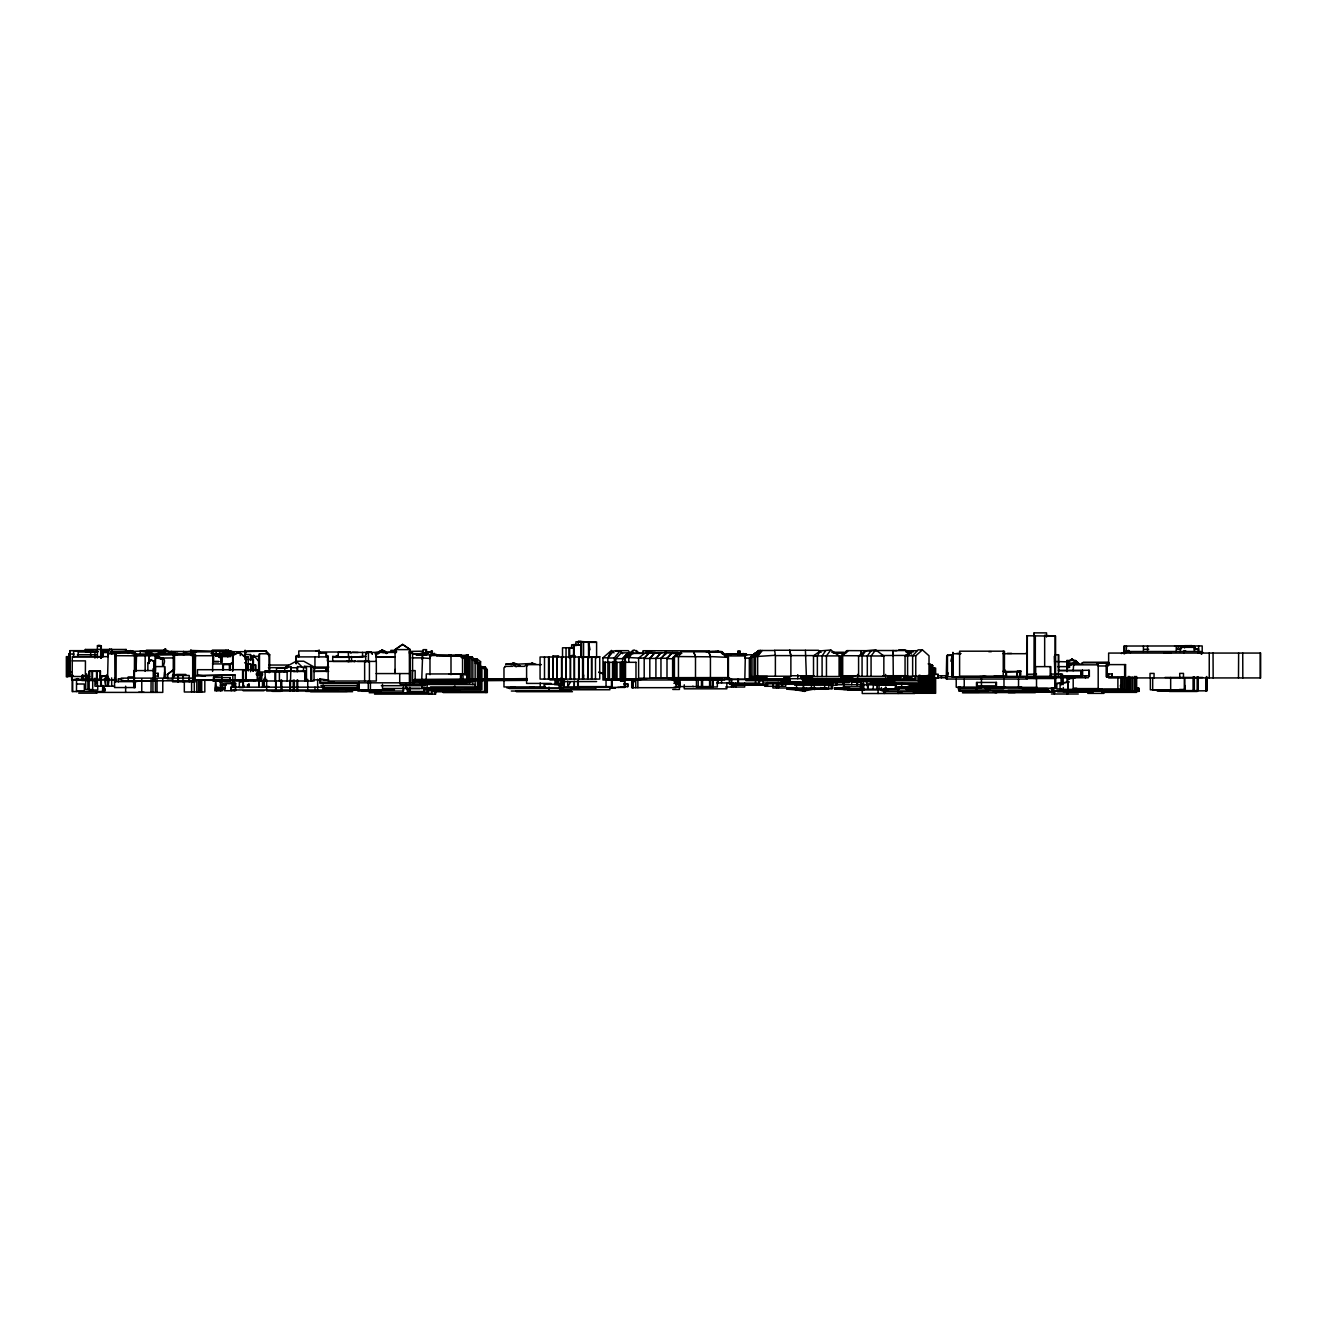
<?xml version="1.0" encoding="UTF-8"?>
<svg xmlns="http://www.w3.org/2000/svg" width="1327" height="1327" viewBox="0 0 1327 1327"><rect width="100%" height="100%" fill="white"/><g stroke="black" fill="none" stroke-linecap="round" stroke-linejoin="round"><path stroke-width="1.5" d="M105.646 677.218L106.956 680.005L106.956 675.526L101.167 676.355L101.316 686.175L101.3 678.114M101.316 657.96L100.802 645.685L101.151 656.799L101.151 645.785L97.418 645.785L97.418 657.91M108.001 652.867L109.461 649.334L111.684 649.351L111.717 654.145M573.579 656.036L573.579 644.574L578.423 644.64M571.672 647.792L571.672 644.789L581.01 644.789L581.01 657.031L581.01 641.837L578.323 641.389L578.323 644.789M976.539 691.135L976.539 687.187M248.298 670.317L248.265 664.727M89.39 680.005L89.49 671.031L100.454 671.014L100.371 680.005L96.738 678.777M574.309 683.04L574.292 686.888L574.292 681.099M395.098 669.455L395.064 673.569L395.064 649.616L402.612 644.424L410.126 649.517L409.993 653.448M347.11 661.36L355.254 661.36M155.359 673.983L155.441 666.585L164.648 666.585L164.73 678.064L164.648 666.585M665.524 654.51L665.573 650.661L665.524 654.427M259.014 686.159L259.097 679.308L259.014 687.22M728.141 658.739L727.876 677.583L727.876 657.147L721.39 652.154L708.933 652.154L710.426 656.583L710.426 677.666M953.101 677.118L952.769 652.519L952.753 653.73L960.715 653.73M1054.716 654.725L1058.531 654.725L1058.432 675.277M111.65 650.993L111.684 649.351M243.223 680.867L243.14 687.22M85.193 651.524L85.359 649.467L126.131 649.467C124.688 654.062 129.382 649.417 123.743 652.154M234.481 653.465L228.028 653.282L228.078 650.893L234.033 651.872L234.481 654.393M136.88 681.63L115.2 681.63L115.267 653.183L115.482 681.63M194.09 681.796L194.19 654.277L194.323 691.997M195.052 675.874L195.351 654.244L137.145 655.007M101.3 650.893L105.696 650.097L107.271 651.988L108.416 650.578M233.486 655.156L222.107 655.19L222.073 656.6L230.815 656.6M639.266 653.448L634.372 650.014L632.896 650.479L632.913 653.813M643.18 654.393L643.296 650.728L709.116 650.844M133.446 681.73L134.342 687.552L134.508 653.183L134.807 654.493M395.446 652.303L395.512 650.363L390.851 650.363L390.785 652.303M157.797 655.173L157.88 653.149L177.619 653.149M66.864 660.481L66.864 676.438L82.821 676.538L82.523 680.005L82.092 675.476L87.847 676.372L87.914 689.526M423.363 649.649L423.147 654.145L423.363 649.649L426.465 649.649L426.033 654.095L426.465 649.649M106.956 675.659L100.371 676.239L100.205 680.005L100.188 671.329M234.033 651.872L190.856 650.446M244.948 655.787L245.329 654.543L250.421 654.543L251.267 656.284L258.599 656.301L259.495 653.747L267.39 653.78L269.066 655.687L269.066 672.689M1066.726 670.517L1066.958 661.825L1054.567 661.51M212.303 651.822L212.386 650.114L228.36 650.114L228.161 651.822L228.078 650.893M110.904 651.889L146.385 651.026L146.252 652.154L140.28 651.209L140.28 655.074M135.172 654.543L135.487 653.116L135.57 670.517M156.387 657.943L156.586 654.576L175.894 654.576M165.527 651.607L165.493 648.737L162.475 651.607L146.302 651.59L146.385 650.18L165.676 650.18L165.527 651.607L165.61 649.915L165.676 651.043M158.112 673.32L157.946 676.057L155.077 676.057L155.209 673.32L158.112 673.32L158.311 676.554M212.602 671.396L212.867 651.806L190.789 651.889L190.856 649.915L190.906 651.043M192.73 655.72L192.996 651.806M327.338 660.962L327.636 656.898L296.17 656.898M580.712 648.87L581.01 644.789M1066.792 663.251L1066.991 660.498L1075.517 660.514L1078.552 663.251L1066.792 663.251L1067.024 671.711M409.446 651.408C408.816 654.808 423.545 655.09 423.363 651.175L409.33 651.424M265.417 677.351L265.135 680.933L265.135 670.881L275.668 671.595M327.736 661.692L328.034 657.794L326.16 656.583L326.525 653.166L318.895 653.166M216.185 651.922L216.185 655.671M248.448 685.395L248.547 684.102L248.448 687.22M583.714 675.078L583.382 679.092L583.382 656.998M240.253 655.571L240.253 651.657L244.948 651.657L245.097 650.18L245.213 652.27M432.353 653.581L432.436 652.668M158.278 654.609L157.797 654.941C159.854 651.059 172.477 648.787 160.185 653.713L165.493 648.737M228.028 653.282L228.344 650.18L228.46 652.221M744.829 679.308L745.376 653.946L742.954 653.498M107.421 678.18L108.001 686.175L108.996 678.462M193.377 681.796L193.56 654.924L193.692 681.796M953.051 654.758L947.378 655.422L952.189 655.389L952.189 676.77M421.721 658.972L422.716 654.675L432.652 655.007M564.622 681.083L563.826 686.888L563.61 681.083M173.97 656.301L174.152 654.924L174.301 656.533M1128.63 651.292L1128.016 650.744M155.043 681.05L155.425 654.626L155.425 655.687L136.067 655.92L136.283 654.626M90.817 651.574L96.921 650.993M232.474 683.372L232.64 682.277L235.642 683.372L235.642 690.72L224.346 690.72L225.756 683.604L232.64 683.604L233.817 687.386M873 689.045L873.78 683.206M212.818 662.588L212.602 663.915L232.457 663.948L232.706 662.671M318.895 656.898L319.11 649.965L319.309 653.166M948.241 672.889L947.378 676.77L1022.719 676.77M950.878 661.244L952.189 655.422L951.99 676.77M245.329 654.543L246.341 651.043L266.246 651.043L269.68 654.675L269.68 672.49M421.721 680.303L422.683 653.713L412.913 653.713M430.943 654.675L429.981 658.457L421.87 657.877M953.201 652.519L953.284 677.118M85.426 650.661L69.867 650.661L69.651 675.642L70.746 671.711M69.75 675.642L70.845 671.91M1181.03 649.036L1182.457 645.934L1180.333 647.891L1180.333 651.806M231.246 687.983L232.64 683.604M219.652 651.905L219.652 655.737M1081.887 662.87L1108.576 662.671M164.581 672.159L163.984 677.881M156.719 654.344L156.37 658.076L156.37 654.642L155.757 655.77L155.591 654.593L148.79 655.638L148.79 663.467M473.623 659.071L477.123 659.071L480.556 661.642L479.611 664.031L479.611 687.834M1073.195 670.782L1073.709 663.583L1074.24 664.91M290.364 691.035L290.829 666.685L284.791 667.663L284.791 671.595M297.049 671.595L297.547 666.585L306.471 667.829L306.471 680.983M434.526 653.299L433.829 654.51M213.382 661.576L218.789 661.576L213.382 661.576L213.879 653.348M72.62 656.732L103.025 656.732L103.025 652.171L108.184 652.171L107.537 680.005M379.29 652.154L379.671 651.258L383.055 652.602L396.74 651.806M215.87 654.974L233.486 655.372M286.184 667.448L286.964 665.772M1096.931 664.363L1097.462 663.251L1109.123 663.251M1181.528 647.327L1182.009 645.851L1180.333 647.891M453.17 689.459L454.896 685.926M674.415 677.666L674.415 656.533L710.426 656.815L708.767 651.839L681.365 651.739L678.445 657.247L678.445 677.666M102.494 676.057L100.371 680.005L100.205 676.223L104.982 675.825M145.157 655.903L145.157 671.379M128.039 653.431L130.527 650.595L133.015 653.232M570.527 681.929L567.707 686.888L567.707 681.099M607.816 662.007L607.816 657.81L611.498 650.412L602.956 657.81L602.956 680.021L724.89 679.938M652.519 653.431L651.806 652.287L645.785 652.453L649.334 652.436L644.192 658.059L644.192 678.263M800.894 676.588L839.095 676.488L839.095 655.903L830.768 649.998L820.285 650.91L817.366 655.903L817.366 676.488M505.786 666.353L503.978 667.813L503.978 686.938L545.463 686.872M1096.931 664.462L1097.446 663.583L1098.192 664.844L1098.192 689.144M269.066 655.687L269.68 654.675M102.826 685.429L102.826 691.549L72.156 691.549L72.288 656.633L107.935 656.633L108.184 652.171M109.461 649.334L108.748 650.578M367.446 651.706L366.02 653.979L367.446 651.706L370.78 651.756L372.273 653.979L370.78 651.756M253.225 656.284C256.774 651.275 245.611 666.204 254.519 656.301M1183.137 645.934L1184.447 647.327L1184.762 645.668L1191.961 645.668L1191.961 647.327L1192.907 645.917L1191.696 647.327L1180.831 647.344M825.56 650.91L822.093 655.903L822.093 676.488M216.649 654.775L215.87 655.87L216.649 654.775L226.635 654.725M622.628 662.704L622.628 658.64L627.455 653.431L643.562 653.299L632.199 653.299L628.782 658.126L628.782 662.339M865.751 650.794L858.586 655.969L858.586 676.339L883.848 676.339L883.848 655.969L875.72 649.882L865.751 650.794L862.069 655.969L862.069 676.339M107.271 651.988L108.001 650.993M830.768 649.998L826.456 655.903L826.456 676.488M871.126 650.761L867.311 655.969L867.311 676.339M514.196 664.479L512.803 666.32L504.841 666.386M774.736 650.495L762.096 650.495L757.651 656.417L757.651 676.223M875.72 649.882L871.076 655.969L871.076 676.339M632.249 687.685L632.249 683.156L635.036 679.54L633.228 680.253L637.424 679.474L631.718 679.905L631.718 687.685L675.99 687.685L675.99 680.253L668.36 678.827M632.946 687.685L632.946 683.156L635.749 679.524L635.749 687.685M246.208 651.623L266.246 651.043M614.318 661.924L614.318 657.96L620.041 650.91L622.579 653.713M1016.747 671.877L1020.745 671.097L1016.747 671.877L1016.747 676.388M655.903 678.197L655.903 658.54L660.464 653.1L661.808 653.033L655.787 653.033L654.427 653.1L649.815 658.574L649.815 678.263L721.009 678.147M928.966 689.426L929.033 655.787L922.398 649.898L918.151 649.832L912.644 655.787L912.644 676.173M877.164 650.711L847.008 650.628L841.169 656.002L841.102 677.052M916.924 650.694L911.981 650.777L907.602 655.787L907.602 676.173M327.553 669.09L328.034 656.135L326.525 656.185M649.815 658.441L655.223 652.436L649.666 652.436L644.192 658.507L667 658.225L672.374 652.486L667 658.706L672.623 658.706L678.014 652.453L666.569 652.486L660.962 658.491L660.962 678.064M655.903 658.54L661.244 652.602M660.962 658.54L666.336 652.602M128.105 653.232L130.527 650.595M755.461 676.223L755.461 656.633L761.234 650.429L758.729 650.429C747.648 660.481 756.241 657.064 760.67 650.429L755.013 656.633L775.383 655.289L775.383 676.223M416.197 655.107L426.647 654.891M615.778 658.69L621.268 652.867L628.086 652.867L622.628 658.64L615.778 658.69L615.778 679.225M154.214 678.147L154.214 661.261L150.664 659.934L147.861 662.903L147.861 670.517M148.309 662.903L151.129 659.934M622.628 658.706L624.934 658.557L630.872 653.398M1121.332 653.581L1125.213 651.507L1201.084 651.474L1201.283 653.879L1202.577 652.138L1199.525 653.199M752.973 676.637L752.973 656.318L758.646 650.628L751.165 656.318L751.165 676.637L767.371 676.687M128.138 653.431L130.776 651.209L133.148 653.796L133.148 651.358L127.027 650.976M845.299 653.315L847.787 650.86M225.972 650.446L223.019 653.348L220.448 653.581L228.161 652.851L225.972 650.446L222.72 653.829M355.254 661.095L354.226 661.692M378.095 653.896L382.358 649.799L386.406 653.614M751.082 657.28L755.859 652.668L749.34 658.424L749.34 678.047L761.748 678.047M715.535 651.408L706.362 652.104M751.381 656.898L755.843 652.668M751.895 656.898L756.373 652.668M840.555 656.948L847.289 650.943L840.555 656.948L840.555 677.052L852.996 677.052M376.619 656.782L395.181 657.13L376.254 657.13L376.254 652.42L376.503 655.372M755.461 656.699L762.096 650.495M841.169 656.002L847.008 650.628M673.303 657.213L679.291 652.884L673.303 657.213L673.303 677.666L728.423 677.583L728.423 657.379L721.39 652.154M377.449 653.713L382.358 649.799M847.737 651.01L841.102 656.898L841.567 676.106M905.064 676.173L905.064 655.787L915.763 655.787L922.398 649.898M1020.098 676.388L1020.098 671.495L1005.766 672.109L1005.766 676.372M1005.766 672.109L1006.48 671.495L1006.48 676.372M1125.346 652.635L1129.012 650.761M1125.91 652.602L1128.647 650.33M304.762 671.611L305.459 671.047L305.459 680.834M516.087 664.197L532.575 663.467L527.897 664.562M294.295 671.031L293.599 671.611L305.459 671.047M167.285 678.246L167.285 674.448L172.775 670.334M167.285 674.448L171.515 671.346M1069.429 661.161L1072.083 659.071L1076.695 662.223L1074.571 662.239L1067.024 667.348L1075.965 662.239L1078.868 664.363M674.481 678.296L638.619 678.263L638.619 658.059L645.834 652.353M159.107 657.064L161.347 658.275L158.046 658.192L161.347 659.021L156.155 654.775L161.297 659.254M232.64 682.277L231.23 683.372L235.642 683.372M629.711 652.95L632.896 650.479M754.516 654.194L750.535 657.28L751.53 657.28M222.389 654.841L225.059 654.626M165.477 651.474L167.036 650.462M813.517 676.488L813.517 655.903L820.285 650.91M409.562 682.858L409.562 649.616L395.064 649.616L402.612 644.424L410.126 649.517M905.064 655.787L911.981 650.777M681.365 651.739L675.211 656.517M1068.699 661.178L1072.083 659.071M1184.447 645.884L1191.961 645.668M232.855 662.223L229.405 664.396L229.405 670.085M335.101 656.782L337.257 655.455L338.236 656.782L335.101 657.296L351.539 657.296L332.712 656.467L332.712 660.531M98.43 645.221L97.468 645.785L100.67 645.785L100.67 657.91M116.162 653.116L115.847 681.63M375.027 653.846L379.671 651.258M286.267 666.635L296.22 661.211L303.717 661.211L314.001 666.934L314.084 680.983L253.905 680.983M740.151 655.057L745.774 653.929L742.539 654.991M673.585 653.149L681.497 653.149M853.775 681.381L857.408 679.872M232.656 654.924L239.474 652.42L246.258 658.159L239.374 652.42L232.656 654.924L232.656 671.362M571.672 647.277L569.631 648.007L572.219 648.007M742.257 655.04L745.26 653.995L745.724 655.455M195.417 681.796L172.61 681.829L172.61 675.476L175.794 674.63M165.493 651.076L159.854 652.751M213.879 680.104L213.879 676.173L215.588 675.659M257.239 674.099L261.767 675.758L261.767 680.104L195.185 680.104L195.185 675.675L235.095 675.012L235.095 680.104M195.185 675.675L235.095 675.012M429.981 674.697L429.981 655.604L461.249 654.891L464.732 658.225L462.559 658.374L458.694 654.891L461.249 654.891M131.688 653.597L135.172 652.668L135.172 670.019M443.152 692.561L487.308 692.561L487.308 669.671L485.947 670.035L483.808 667.166M432.353 651.209L425.005 652.867L432.353 651.209L432.353 655.239M72.288 679.988L77.911 678.561M569.98 656.052C581.408 657.18 570.378 653.481 569.98 656.998M362.553 652.37L362.553 657.197L348.404 657.197L365.688 656.434L348.404 657.197L348.404 652.37M531.712 663.666L532.475 663.052M223.251 685.313L225.723 684.749M185 652.021L183.607 652.337L191.337 651.209M857.706 689.144L863.363 687.9M1069.711 667.332L1066.775 668.062M243.969 681.381L239.324 682.36L239.324 687.602L243.372 687.602M552.712 656.998L553.392 655.92M991.617 677.118L995.582 676.306M299.305 655.356C292.023 657.578 300.748 653.249 298.774 656.898L298.774 650.96L318.895 650.96M429.981 655.604L433.166 655.04M416.661 655.024L421.372 654.145L416.628 654.858M635.036 680.253L645.486 678.827M801.458 689.095L804.875 690.836L813.766 689.177L813.766 688.066M316.075 650.943L317.999 650.645M468.597 657.446L472.064 656.799L475.132 660.315L475.132 686.938M94.947 658.076L94.947 652.055L97.468 651.59M103.406 650.761L106.989 650.097L105.696 650.097M461.365 656.284L465.727 655.638M1060.057 683.372L1069.214 681.929L1067.986 681.945L1067.986 689.36M1067.024 682.327L1056.839 683.488L1056.839 688.895L1061.235 688.895M151.643 652.934L151.676 654.029L146.252 654.393L146.302 652.934L151.643 652.934L152.887 654.327M478.45 664.23L479.611 664.031L475.647 659.187L477.123 659.071M135.172 652.668L134.807 671.694M148.79 655.638L150.017 655.737M624.519 680.585L624.685 687.403L595.591 687.403M645.453 653.216L660.464 653.1M1067.804 689.36L1067.804 679.059L1075.086 677.881M727.063 653.813L739.819 653.813M1197.933 648.92L1194.482 649.45L1198.613 648.92L1197.933 652.967M632.199 653.299L624.934 657.346L624.934 662.588M456.77 656.218L468.282 654.875L468.282 682.343M599.721 656.699L583.382 657.263L599.721 656.699L599.721 679.092L540.072 679.092L540.072 656.998L587.081 656.998M620.82 681.116L624.752 680.635L624.752 687.403L620.82 686.739M178.034 654.178L176.64 654.344L178.564 654.178M235.012 654.543L225.972 653.05L228.028 652.834L226.154 651.822M246.175 656.931L248.298 656.716L246.175 656.931L246.092 680.121M477.421 663.566L478.798 663.434L478.798 687.834M106.127 675.758L107.354 675.659L106.326 675.543M1061.235 683.239L1056.839 683.488M273.047 671.163L287.13 671.18L287.13 680.933M283.646 671.644L290.364 671.18M465.86 659.735L466.971 659.701L463.322 655.638L454.779 656.119L455.924 656.119M834.633 689.161L856.844 689.725L834.633 689.161L834.633 688.049L842.794 688.149L842.794 689.26M480.573 667.249L483.857 667.033L485.947 669.753L485.947 692.561M481.303 667.431L485.433 667.166L487.308 669.671M453.884 656.235L462.111 655.737L465.346 656.749M455.045 656.235L463.272 655.737L465.86 656.732L465.86 675.012M906.175 651.806L910.538 651.607L909.675 651.607M90.8 651.59L78.177 651.607L97.982 651.706M157.847 658.092L173.887 657.927M190.657 651.557L168.197 651.375L170.519 653.514M119.579 653.199L117.24 651.889L115.134 653.879L117.24 651.889L119.629 653.199L120.21 651.872M119.579 651.889L126.894 651.54M125.518 651.607L127.01 651.54L110.987 651.457M627.455 653.431L628.5 653.398M319.309 650.827L317.717 650.645M881.493 655.538L907.386 655.422M672.573 653.531L681.696 653.531M101.167 676.355L101.433 680.005M672.723 689.459L679.457 689.459L679.457 682.277L674.58 681.597M174.301 676.67L174.301 652.569L177.088 655.206M549.71 679.689L563.958 679.407L559.911 679.573M797.262 688.962L789.449 689.078L789.449 687.967L790.909 687.933M789.449 689.078L790.909 689.061M614.318 657.96L607.816 658.076L613.638 650.91L620.041 650.91M283.646 671.462L279.201 670.998M789.449 687.967L797.262 687.85M805.074 688.846L824.731 688.995M1026.799 635.766L1055.579 636.131L1055.579 678.528L1026.799 678.528L1027.297 635.766L1027.314 677.118L952.753 677.118L952.769 652.519M815.723 655.604L775.383 655.621L774.653 650.247L818.444 650.296L821.081 652.37M286.831 671.744L276.53 671.86L276.53 668.161L286.831 668.161M313.603 671.429L326.575 671.28M526.836 680.386L414.173 680.718L414.173 679.606L527.084 679.125M513.483 679.059L475.414 679.125L475.414 680.237L520.964 680.087M414.173 680.718L527.084 680.237M475.414 679.125L527.3 678.628M475.414 680.237L527.3 679.739M468.282 659.818L469.393 659.801M1183.551 646.564L1192.243 646.498M449.123 654.957L450.5 654.941M1068.915 663.351L1068.185 667.249M1067.671 667.265L1068.185 663.351M549.876 679.573L564.24 679.474M823.719 688.166L826.107 688.149L826.107 689.26L812.323 689.061L812.323 687.933M1137.554 688.348L1139.08 688.414L1139.08 691.367L1137.554 691.367L1137.554 688.348L1139.08 688.414M414.173 679.606L526.836 679.275M107.686 653.796L115.316 653.796M729.386 654.327L739.122 654.327M532.542 663.848L532.94 664.114M674.597 680.253L675.99 680.253M578.323 641.389L595.475 642.351L589.503 642.351M383.636 650.927L384.979 650.927M451.711 656.135L454.348 656.135M744.829 655.92L725.222 655.936L721.556 652.27L725.205 655.837M268.436 667.663L286.184 667.63L288.158 665.043L268.734 665.043M1069.214 679.042L1067.804 679.059M220.299 685.279L226.021 685.263M843.823 689.045L836.425 689.061L836.425 687.933L843.823 687.933M836.425 687.933L844.354 687.917M836.425 689.061L839.593 689.045M1055.031 636.28L1044.664 635.301L1044.664 666.403M594.811 641.721L591.742 642.351M579.65 641.804L575.918 641.804L575.918 645.785M580.994 641.837L596.603 641.953L596.603 657.794M1182.009 645.851L1179.056 645.851L1177.348 649.251L1180.333 649.251M1195.163 649.45L1195.163 647.327L1191.696 647.344L1191.696 645.867M572.932 647.792L562.515 647.792L562.515 657.711M573.596 648.19L568.984 647.626L568.984 657.711M1144.521 649.318L1148.701 649.318M900.519 649.749L905.196 649.865M898.694 649.931L900.618 649.931M877.164 650.529L906.872 650.545L911.616 654.111M615.579 650.678L628.368 650.678L630.425 653.747M717.177 650.86L718.322 650.777M894.697 650.761L896.952 650.645M1185.658 650.711L1183.966 650.711L1183.966 652.718M745.907 653.697L739.487 654.078L740.035 651.142L737.978 651.142L737.978 655.14M90.933 651.258L73.615 651.258L73.615 656.948M228.178 651.64L240.253 651.723M709.116 651.358L713.511 651.358M714.805 651.292L719.914 651.408L722.253 653.747M907.917 651.225L908.829 651.225M909.725 651.308L910.587 651.308L906.523 651.574L909.061 653.647M720.047 651.574L721.871 651.574L727.71 657.28L726.035 657.147M988.781 651.673L991.352 651.673M94.947 652.055L96.224 652.055M190.773 652.038L196.413 652.038M318.712 652.005L350.345 652.005M831.764 652.237L843.707 652.237M906.125 651.988L913.192 651.988M395.546 652.42L338.236 652.37L338.236 657.296M102.859 652.569L107.935 652.569M409.114 652.801L412.564 652.668L412.564 682.858M424.988 652.668L428.721 652.668M657.147 652.685L673.486 652.818M833.008 652.784L844.984 652.784M1202.544 652.602L1201.184 652.602L1201.283 653.879M350.345 652.901L351.39 652.901M135.487 653.116L108.184 653.232M833.555 653.1L845.531 653.1M211.026 653.531L216.898 653.531L217.18 655.074M740.333 653.647L747.25 654.642M956.784 653.431L960.781 653.431M1007.342 653.415L1011.622 653.415M177.619 653.68L193.41 653.68M217.047 653.912L227.348 653.912M1003.079 653.697L1026.882 653.697L1027.081 652.536L1027.131 677.118M136.548 654.145L136.067 671.396M137.029 654.012L156.603 654.012L156.304 655.72L160.783 657.943L157.847 657.943M216.998 654.692L225.242 654.692M430.296 654.344L436.284 654.344M77.397 654.709L96.34 654.709M173.273 675.592L173.273 654.875L192.697 654.875L193.029 681.796M211.988 654.841L215.936 654.841M456.753 654.908L454.614 655.87L436.284 655.024M468.282 654.875L466.971 654.875L466.971 682.642L419.531 682.642M755.229 654.775L744.945 654.775L744.829 658.092L750.999 658.126M192.183 655.853L193.029 655.853M195.965 655.72L212.602 655.737M462.178 655.638L463.322 655.638M224.545 655.87L215.77 655.936L228.426 654.443L228.426 655.372M438.656 656.002L451.18 656.318M552.712 656.052L558.601 655.92L557.904 656.998M813.517 655.903L839.095 655.903M858.586 655.969L883.848 655.969M192.498 656.301L193.377 656.301M464.384 656.185L465.512 656.185M751.165 656.318L752.973 656.318M326.16 656.583L327.636 656.583M472.064 656.799L470.007 656.799L472.86 660.299L472.86 684.599M68.871 657.462L68.175 675.675M411.984 657.877L421.721 657.877M602.956 657.81L607.816 657.81M638.619 658.059L644.192 658.059M156.304 654.642C153.832 661.642 168.861 652.337 163.238 666.187M218.789 656.931L221.36 658.308L221.36 662.073M246.722 659.436L253.424 659.436L253.424 671.13M213.382 660.183L212.867 651.806M72.189 660.879L85.442 660.879L85.359 679.988M332.928 661.41L351.937 661.41M357.411 661.41L376.337 661.41L376.337 681.033L328.151 681.033L328.151 661.36L369.42 661.36L369.42 681.033M1083.23 662.239L1108.659 662.239M1067.671 663.351L1082.616 664.197M250.853 669.953L250.853 664.18L248.464 664.18M510.762 663.915L514.76 663.915M249.642 664.18L250.853 664.18M505.67 664.213L516.883 664.363L520.118 665.739M541.399 664.645L526.603 664.645L526.603 683.422L551.136 683.422M223.765 664.777L222.72 664.777L222.72 670.317M252.346 664.976L255.895 664.976L255.895 670.782M930.642 664.96L929.796 664.96L929.796 691.019M1073.195 664.844L1098.192 664.844M314.001 666.934L304.231 666.254L306.471 667.829M1108.028 665.972L1098.192 665.972L1097.462 663.251M479.229 666.419L481.9 666.502L481.9 689.658L429.268 689.658M1057.619 666.635L1066.726 666.635M311.945 667.083L328.831 667.083M485.433 667.166L482.597 667.033L484.604 669.654L484.604 691.45M284.791 667.663L287.859 667.663M313.603 668.161L326.293 668.161L326.293 671.744M932.135 668.078L935.635 668.078L935.635 673.9M1004.207 670.118L1005.202 670.118M1058.564 670.732L1089.334 670.251L1089.334 676.488L1088.853 670.251M133.911 681.099L133.911 670.583L153.269 670.583L153.733 671.727M246.092 670.616L242.592 670.616L242.592 680.121M412.183 670.599L415.169 670.599L415.169 681.647L412.183 681.647L412.315 670.599M1058.432 670.334L1081.14 670.649L1081.14 675.36M100.404 671.329L89.009 671.329L89.025 680.005L89.423 676.339L82.523 675.592M270.924 671.28L294.295 671.28M313.603 671.28L328.714 671.28M1002.947 671.313L1004.804 671.246M155.043 671.479L154.479 681.05M265.135 670.881L304.762 671.462L304.762 680.933M1003.245 671.479L1020.098 671.495M265.168 671.628L276.912 671.86M269.53 671.993L260.755 671.993L260.755 680.933M256.26 673.419L262.547 673.386M376.138 673.569L409.562 673.569M448.858 673.768L467.535 673.768L467.535 679.839L463.057 679.839L463.057 673.768M1036.569 674.099L1026.6 674.298M1050.52 674.099L1062.496 674.099L1062.496 676.306L1022.138 676.306M933.312 674.348L938.206 674.348L938.206 678.047L933.312 678.047M256.277 674.63L261.801 674.63M256.509 674.68L262.696 674.68M68.175 675.41L73.035 675.41M84.546 675.791L82.656 675.609L88.378 676.471L88.378 680.005L88.378 676.471M172.61 675.476L189.214 675.476L189.214 681.829M67.544 675.675L73.167 675.642M106.127 675.543L107.537 675.543M257.753 675.758L261.767 675.758M790.61 675.742L814.081 675.742M841.169 675.742L859.349 675.742M882.787 675.742L905.86 675.708M842.96 676.024L855.782 675.99M894.531 675.941L906.623 675.941M939.317 675.775L946.997 675.775M1062.728 675.775L1088.356 675.775L1088.356 677.765L1025.887 677.765M85.326 676.14L89.174 676.14M100.371 676.057L106.326 676.057M213.879 676.173L221.924 675.659L221.924 678.611M755.013 676.223L790.875 676.223L790.875 655.787L789.764 650.247L790.875 655.787M841.102 676.106L854.621 676.057M890.998 676.289L929.033 676.173M1004.456 676.156L959.603 676.156L959.603 651.192L1004.456 651.192L1004.456 672.308M87.847 676.372L87.648 680.005M756.058 676.521L767.603 676.521M889.737 676.488L902.924 676.488M979.741 676.588L984.12 676.588M993.973 676.372L1020.745 676.388L1020.745 671.097M85.426 676.654L89.539 676.654M888.791 676.687L901.68 676.687M134.11 676.936L128.188 676.936L128.188 681.099L156.785 681.05M755.163 676.919L766.691 676.919M800.48 677.085L812.406 677.085M888.128 676.986L900.768 676.986M1054.567 676.936L1080.692 676.936L1080.941 670.732M754.93 677.201L766.459 677.201M887.763 677.201L900.187 677.201M754.731 677.5L766.226 677.5M887.68 677.483L899.955 677.483M903.77 677.566L908.862 677.566M909.725 677.5L910.587 677.5M1165.04 677.45L1202.61 677.45M667 677.865L683.156 677.865M686.225 677.798L701.983 677.798M709.746 677.931L722.751 677.931M887.68 677.732L900.32 677.732M904.085 677.732L908 677.732M909.675 677.964L912.312 677.964M939.317 677.765L946.997 677.765M1108.642 677.931L1260.65 677.931L1260.65 653.066L1108.642 653.066L1108.642 665.49M191.851 678.13L121.188 678.13L121.188 680.801L191.851 680.801M905.362 678.114L907.403 678.114M762.162 678.263L749.888 678.263L749.888 658.308L750.402 678.843M843.391 678.479L900.187 678.412M122.963 678.744L118.319 678.744L118.319 681.63M634.704 678.727L646.763 678.727M769.527 678.777L843.989 678.561M912.263 678.611L914.054 678.611M615.778 678.877L633.145 678.877M744.829 679.009L769.842 678.843M829.043 679.059L833.273 679.059M873 678.843L914.933 678.86M1027.297 679.026L946.251 679.026L946.732 656.119L946.732 679.026M77.397 679.275L96.34 679.275M724.509 679.308L779.679 679.291M803.598 679.308L882.173 679.291M675.327 679.441L725.239 679.441M726.416 679.474L746.57 679.474M758.463 679.54L780.541 679.54M854.157 679.424L882.671 679.524M894.332 679.457L896.107 679.457M75.705 679.855L96.854 679.723M313.603 679.822L328.714 679.822M607.816 679.739L626.377 679.739M709.779 679.855L721.573 679.855M802.055 679.723L823.254 679.723M855.898 679.64L882.372 679.64M115.665 679.988L71.658 680.005L71.658 676.538M167.285 680.154L172.958 680.154M782.283 680.054L783.958 680.187M802.951 679.971L856.114 680.121M858.154 680.104L861.886 680.104M883.931 680.104L915.978 680.104L915.978 676.106M81.975 680.204L96.241 680.204M195.533 680.253L255.895 680.452M323.572 680.32L326.774 680.32M413.775 680.303L436.284 680.303M808.956 680.353L823.138 680.353M831.133 680.452L857.889 680.419M891.13 680.237L905.014 680.237M96.207 680.535L81.826 680.535L81.826 678.18M212.602 680.734L233.054 680.734M745.907 680.635L758.712 680.635M803.83 680.618L830.055 680.618M830.437 680.685L892.723 680.486M213.382 680.834L230.268 680.834L230.268 677.583L213.382 677.583L213.498 680.834M232.706 680.9L253.424 680.9M429.981 680.817L464.732 680.817M759.144 680.867L781.421 680.867M783.162 681L787.409 681M803.15 680.917L830.768 680.917M837.088 680.884L919.097 680.784M414.024 681.199L420.626 681.199M808.143 681.232L885.325 681.016M562.515 681.547L596.603 681.547M807.28 681.398L862.898 681.381M866.382 681.414L889.554 681.414M437.429 681.663L444.628 681.663M789.134 681.663L800.314 681.73M806.6 681.746L843.308 681.796M846.493 681.597L894.663 681.614M431.358 681.978L468.282 681.978M788.188 681.896L808.276 681.896M334.039 682.26L319.94 682.26L319.94 678.926M432.353 682.343L469.393 682.343M783.892 682.36L788.255 682.36M811.527 682.393L831.15 682.393M853.477 682.31L861.339 682.31M788.089 682.542L791.34 682.542M809.835 682.41L832.361 682.576M332.712 682.858L471.102 682.758L471.102 658.026L464.997 655.638M716.829 682.941L732.537 682.941M829.972 682.692L849.247 682.692M870.396 682.741L920.042 682.907M232.325 683.057L223.716 683.057L223.716 685.959M763.174 682.974L782.283 682.974M796.532 683.073L822.74 683.073M356.499 683.388L320.139 683.388L320.139 678.611M768.217 683.372L789.134 683.372L789.134 677.185M821.513 683.455L833.655 683.455M556.942 683.77L555.963 683.488M765.828 683.654L813.385 683.621M897.716 683.72L905.611 683.72M921.883 683.72L922.829 683.72M76.535 684.002L84.331 684.002L84.331 691.002L76.535 691.002M623.839 683.869L628.003 683.869L628.003 686.656L623.839 686.656M679.042 687.17L679.042 683.986L674.315 683.223M763.423 683.969L729.386 683.969L729.386 678.047M780.492 683.787L827.036 683.986M920.938 684.052L866.631 683.836L866.631 681.083M95.975 684.185L96.042 680.237M563.942 684.268L544.17 684.268L544.17 688.166M874.493 684.317L896.322 684.317M900.95 684.201L921.883 684.201L921.883 675.924M400.14 684.4L475.132 684.599M907.635 684.599L923.692 684.599M734.611 684.616L764.236 684.699M835.645 684.715L876.683 684.848M731.608 684.948L767.504 684.881M794.624 685.196L835.993 685.196M875.886 685.213L896.322 685.213M320.952 685.561L357.51 685.561M381.33 685.694L425.37 685.694M909.26 685.528L925.002 685.528L925.002 675.858M114.553 686.175L94.947 686.175L94.947 678.147M692.578 686.308L693.573 686.49M764.601 686.291L785.75 686.291L785.75 682.509M264.222 686.557L268.8 686.557M510.812 686.739L514.992 686.739M529.755 686.756L533.935 686.756M578.307 686.623L612.211 686.623L612.211 678.893M843.325 686.805L862.55 686.805M898.362 686.739L927.755 686.739L927.755 676.903M981.449 686.739L1004.97 686.739M430.429 686.922L478.798 686.922M563.61 686.888L580.645 686.888M595.74 686.971L609.906 686.971L609.906 689.758L559.612 689.758M696.161 686.872L717.343 686.971L717.343 679.291M725.67 687.021L744.679 687.021L744.679 683.09M982.776 687.071L1021.641 687.004M215.637 687.303L224.711 688.083L224.711 689.376L215.637 689.376L215.637 687.303L224.711 688.083M324.335 689.957L231.014 689.957L231.014 687.17L324.335 687.17M617.851 687.353L618.764 687.353M619.709 687.27L623.989 687.27M674.033 687.17L679.706 687.17M894.846 687.137L909.94 687.137M982.428 687.154L956.22 687.154L956.22 679.125M1001.603 687.253L1005.551 687.253M1037.399 687.353L1018.539 687.353L1018.539 679.208M321.947 687.519L358.506 687.519M911.234 687.535L928.137 687.535M437.927 687.834L480.556 687.834M570.643 687.9L579.435 687.9M899.109 687.734L928.966 687.817M957.48 687.701L981.466 687.701M985.165 687.751L995.632 687.751M104.651 688.182C99.077 686.772 107.487 687.784 104.651 691.234L102.295 691.234M421.92 688.049L452.159 688.049M506.931 687.95L596.055 688.166M609.624 688.166L615.496 688.166M849.761 688.099L844.287 688.099L844.287 684.616M1002.996 688.149L1026.219 688.149M420.095 688.464L382.491 688.464L382.491 684.384M1021.126 688.348L1055.728 688.215L1055.728 677.981M1074.356 688.249L1076.778 688.249M436.135 688.531L405.929 688.531L405.929 684.384M509.269 688.531L561.404 688.531M827.285 688.713L832.643 688.713L832.643 684.765M985.38 688.763L1003.66 688.763M1038.46 688.514L1047.484 688.514M1098.192 688.597L1073.195 688.597L1073.195 676.72M359.053 688.779L323.108 688.779L323.108 684.948M465.495 688.763L479.229 688.763M802.918 688.995L828.728 688.995M883.716 688.796L911.085 688.796M1022.918 689.012L1048.197 689.012M1074.804 688.895L1102.505 688.962M787.06 689.161L795.935 689.957L795.935 688.846L787.06 688.049L787.06 689.161L790.842 689.161M845.216 689.144L899.125 689.194M958.276 689.045L986.475 689.045M1075.965 689.26L1122.078 689.144M92.558 689.526L85.708 689.526L85.708 679.723M428.837 689.459L480.573 689.459M853.576 689.426L843.524 689.426L843.524 686.507M905.893 689.426L929.796 689.426M1076.446 689.36L1060.057 689.36L1060.057 683.239M1103.732 689.493L1123.09 689.493M1179.471 689.493L1185.16 689.493L1184.795 685.445M323.373 689.808L368.276 689.808L368.276 681.929M370.415 689.775L394.467 689.775M346.247 690.14L378.742 690.14M431.54 690.023L431.54 694.121L431.441 690.09L456.455 690.106M847.771 689.957L886.934 689.957M986.16 689.907L989.826 689.907M1089.517 689.891L1109.09 689.891M1155.651 690.123L1157.36 690.123M930.642 690.289L931.819 690.289M1007.956 690.372L1024.693 690.372M1026.352 690.405L1048.015 690.289M1153.379 690.189L1180.499 690.189M887.498 690.604L881.377 690.604L881.377 687.519M929.049 690.687L932.748 690.687M986.094 690.422L1049.458 690.422M1053.456 690.488L1073.095 690.67M1156.348 690.455L1198.264 690.621L1198.264 676.936M243.14 690.753L263.99 690.753M516.12 690.82L568.321 690.82M961.81 690.886L992.214 690.836M1083.844 690.803L1129.144 690.82L1129.144 676.438M1179.222 690.952L1207.056 690.803L1207.056 677.4M337.771 691.035L266.644 690.969L266.644 679.324M357.842 691.052L403.574 691.052L403.574 687.154M511.326 691.035L571.39 691.201M1082.616 691.168L1134.369 691.234M1157.476 690.969L1175.423 691.251M272.4 691.367L280.611 691.367M305.658 691.4L347.226 691.433M362.122 691.284L380.849 691.284M434.51 691.45L485.947 691.45M913.407 691.5L933.462 691.5M962.407 691.284L979.492 691.284M1055.28 691.317L1065.697 691.317M1074.721 691.267L1101.825 691.267M1169.402 691.467L1197.253 691.467M310.518 691.682L352.617 691.682M432.005 691.583L460.817 691.583M516.336 691.699L572.435 691.699M883.251 691.599L916.012 691.699M1062.977 691.566L1078.552 691.616M1105.209 691.632L1128.182 691.632L1128.182 676.438M898.329 691.948L901.945 691.948M915.779 692.03L934.523 692.03M993.11 691.831L1054.069 692.047M1057.619 691.815L1067.173 691.815M1068.102 691.914L1093.332 691.931M138.671 692.246L144.062 692.246M963.02 692.312L979.094 692.312M1034.562 692.18L1054.899 692.18M1073.891 692.13L1088.886 692.097M1103.964 692.263L1106.204 692.263M96.324 692.395L162.773 692.395L162.773 679.242M994.868 692.545L1015.155 692.545M1101.758 692.362L1136.658 692.362L1136.658 676.455M369.171 692.744L427.427 692.744L427.427 688.796M962.457 692.81L996.71 692.81M1008.338 692.677L1035.342 692.677M78.724 693.158L96.954 693.158M913.208 693.158L934.175 693.158M914.004 693.275L935.635 693.275L935.635 677.782M1103.964 693.374L1087.792 693.374L1087.792 690.023M914.784 693.507L862.251 693.507L862.251 689.824M1051.432 693.988L1078.287 693.988M374.529 694.121L435.654 694.121L435.654 690.106M573.795 644.789L579.65 644.789M1174.544 646.166L1182.739 646.183L1183.203 647.078M140.28 651.209L146.302 651.209M475.132 663.069L477.421 663.069L477.421 686.938M512.703 663.45L515.888 663.699M513.649 663.583L515.44 663.583M515.888 663.915L513.333 663.152M176.458 674.431L185.88 674.448M620.82 680.635L624.685 680.651L614.965 678.91M806.434 687.967L806.434 689.078L815.292 689.095L815.292 687.967M580.198 641.804L581.923 641.804M97.883 651.706L85.509 651.673L85.359 649.467M110.257 651.739L126.165 651.773L126.131 649.467M740.333 654.078L739.952 651.142M424.607 653.266L428.571 653.282M859.349 655.754L842.695 655.704L842.695 675.742M115.482 654.427L116.312 654.427M193.377 657.81L195.417 657.976L195.417 675.841M193.128 658.308L194.09 658.308M820.783 688.132L826.107 688.149M820.783 689.244L826.107 689.26M640.626 658.159L624.934 657.346L626.062 657.363M150.664 659.934L154.214 661.261M810.797 688.049L814.347 688.083M845.432 689.31L841.351 689.244L841.351 688.132L845.448 688.149M810.797 689.177L814.347 689.194M841.351 689.244L845.448 689.26M115.2 655.671L134.409 655.803M472.86 660.299L475.132 660.315M856.462 689.376L863.628 690.239M803.233 689.095L813.766 689.177M358.124 652.486L352.368 652.37M290.414 667.73L297.049 667.78M248.315 664.761L244.599 662.737M841.351 688.132L845.432 688.199M849.512 689.393L863.827 689.924L851.586 689.376M632.78 679.109L620.787 678.877L624.884 678.843M620.787 679.988L632.78 680.237M624.884 679.955L620.837 679.872L624.685 680.552M806.434 689.078L809.337 689.144M931.819 690.687L931.819 664.81L930.642 664.777L930.642 691.019L885.988 691.019L885.988 687.154M70.115 650.661L70.215 653.995L73.98 654.095M710.426 656.583L728.423 657.379L726.317 657.031M932.748 691.5L932.748 665.573L928.154 663.848L931.819 664.81M675.675 680.303L679.441 680.452M675.675 681.414L679.441 681.564M932.748 668.642L933.462 692.03M422.185 654.891L416.661 654.626M275.9 671.163L282.087 671.528M1034.015 636.214L1035.325 636.297L1034.214 636.197L1034.181 632.879M934.523 668.957L933.462 668.891M797.477 688.381L792.153 688.049L792.153 689.161L801.027 689.708L804.544 691.4L804.544 690.289M127.01 650.943L133.148 651.358M130.079 651.159L133.148 653.796M834.633 688.049L838.647 688.348M484.604 669.654L485.947 669.753M326.525 656.915L326.16 653.166M478.798 665.623L475.779 661.808L477.786 664.346M674.133 679.407L679.557 679.938M82.224 680.005L82.224 675.476L89.49 676.339M205.386 676.073L197.458 675.012L197.458 669.704L257.239 669.704L257.239 680.104M1104.329 690.554L1108.36 691.168M320.039 678.86L326.293 679.822M82.224 675.476L84.613 675.858M580.198 641.389L583.565 641.936M854.986 689.26L862.749 690.521M721.573 653.315L730.679 654.858M674.033 683.189L679.457 684.102M679.042 683.986L676.753 683.587L676.753 687.17M795.686 689.791L804.544 691.4M983.324 676.073L989.03 677.118M588.541 657.711L588.541 641.82L589.205 657.794M674.033 681.249L679.457 682.277M1184.762 645.934L1190.17 646.979M857.01 689.31L863.097 690.521M812.323 689.061L814.861 689.576M512.703 663.152L514.163 663.45L505.836 664.213M159.107 657.346L163.238 658.275M95.892 652.138L90.734 650.96L90.634 655.704M531.878 663.052L535.942 664.246M598.676 672.059L603.901 673.635M599.041 672.59L602.541 673.668M387.484 653.166L381.778 649.848M916.907 692.014L920.44 693.158M348.852 661.692L347.11 661.095M175.28 674.647L177.868 675.476L177.868 681.829M332.712 656.467L335.101 657.296M929.049 663.865L932.748 665.573M859.15 679.888L862.334 681.381M101.316 645.867L101.151 657.96M172.377 670.334L174.301 671.462M99.658 645.221L100.62 645.785M102.859 656.633L103.025 652.171M213.382 653.348L221.36 658.308M1127.635 650.728L1130.438 652.635M230.583 650.893L233.95 653.216M611.813 650.794L614.019 652.867M319.309 651.773L321.25 653.166M1074.571 662.239L1076.446 663.616M907.204 651.706L909.891 653.713M1128.149 650.761L1130.554 652.652M168.197 651.375L170.519 653.216M166.837 650.462L170.752 653.548M1071.735 659.071L1074.356 661.178M422.683 653.713L424.176 654.957M1195.163 647.327L1193.554 645.917L1194.482 651.325M906.872 650.545L909.841 653.332M478.798 663.434L474.552 659.436L473.042 659.436L475.962 662.19M296.22 661.211L301.76 666.618M1075.517 660.514L1078.171 663.251M636.429 650.495L638.519 652.818M473.988 659.171L477.421 663.069M253.673 655.438L258.599 661.095M516.137 666.817L514.378 664.479L514.959 666.32L524.547 666.37L526.205 664.479L526.802 666.37M265.782 651.623L267.39 653.78M218.955 680.452L220.614 682.824M152.97 668.841L154.479 672.524M133.911 670.583L134.375 671.727M693.573 651.839L695.497 656.633L695.497 677.666M693.656 651.739L695.497 656.699M173.273 654.875L173.605 655.853M624.934 658.557L625.813 662.223M952.852 652.702L953.101 653.813M588.541 641.82L590.017 649.766M510.895 663.483L511.144 664.844M805.423 650.296L806.368 675.742M104.335 678.197L105.696 686.175L105.696 678.18M867.244 685.196L867.875 689.045L867.875 684.981M234.232 682.277L234.398 687.303M1027.314 653.813L1026.335 652.635M1120.386 685.279L1120.834 689.144L1120.834 677.699M108.068 679.988L107.686 676.654L108.001 686.175M100.288 678.031L101.316 686.175M861.605 655.521L861.123 650.711L861.455 654.078M280.81 680.22L281.739 691.035L281.739 680.22M1066.991 660.498L1067.173 663.251M893.038 650.529L893.287 675.742M893.054 650.545L893.287 655.72M212.171 651.739L212.22 653.033M1054.268 656.318L1055.114 678.528L1055.114 636.131M643.296 650.728L643.413 654.228M82.722 676.538L82.821 680.005L82.722 675.476M843.375 680.718L843.441 684.715L843.441 680.718M195.351 654.244L195.417 657.976M243.952 685.478L243.952 687.22M409.628 652.668L409.678 682.858L409.678 652.668L409.728 656.683M1058.531 654.725L1058.631 670.832M247.618 685.462L247.618 684.632L247.618 687.22M712.632 680.933L712.682 686.971L712.798 678.644M1260.219 653.066L1260.219 677.931M1242.736 653.066L1242.818 677.931M1238.638 653.066L1238.489 677.931M1213.044 653.066L1213.16 677.931M1209.245 653.066L1209.245 677.931M1206.674 676.521L1206.674 690.803M1206.276 677.798L1206.276 690.952M1205.928 677.284L1205.928 690.952M1202.196 653.747L1202.196 645.934L1123.886 646.033L1123.886 653.78M1198.613 645.934L1198.613 652.967M1197.153 676.936L1197.153 690.621M1194.333 677.069L1194.333 690.504M1193.885 676.986L1193.885 690.455M1193.073 677.069L1193.073 690.504M1184.795 678.13L1184.795 689.808L1150.343 689.824L1150.343 677.649M1184.762 645.668L1184.596 647.875M1184.314 678.13L1184.314 689.808M1183.435 677.931L1183.502 673.386L1179.703 673.386L1179.803 677.931M1181.03 645.934L1181.03 647.891M1176.253 645.967L1176.253 651.806M1171.177 653.066L1163.912 653.066M1170.663 677.45L1170.663 689.824M1153.992 677.931L1154.092 673.419L1150.028 673.419L1150.028 677.931M1152.682 677.616L1152.682 689.824M1147.556 645.967L1147.556 651.806M1143.426 646.033L1143.426 651.723M1138.748 688.414L1138.748 691.367M1137.919 688.348L1137.919 691.384M1135.331 676.455L1135.331 692.362M1134.369 676.455L1134.369 692.362M1132.594 676.87L1132.594 691.234M1130.986 676.737L1130.986 691.168M1129.576 676.737L1129.576 691.019M1126.805 677.483L1126.805 691.632M1126.424 646.033L1126.424 651.839M1126.175 678.18L1126.175 690.289L1063.325 690.239L1063.325 687.436M1125.279 664.611L1125.279 676.853M1124.914 664.611L1124.914 676.853M1124.632 646.033L1124.632 653.78M1124.649 664.611L1124.632 690.289M1123.09 676.952L1123.09 690.272M1122.078 677.168L1122.078 689.493M1117.881 677.566L1117.881 689.144M1111.678 673.934L1111.678 677.284M1108.576 673.934L1108.576 677.284M1107.249 664.611L1107.249 676.853M1106.967 664.611L1106.967 676.853M1106.585 664.611L1106.585 676.853M1101.758 690.023L1101.758 693.374M1085.552 675.775L1085.552 677.765M1085.32 675.775L1085.32 677.765M1082.517 670.251L1082.517 676.488M1082.351 670.251L1082.351 676.488M1080.941 670.649L1080.941 676.936M1067.704 690.007L1067.704 693.988M1067.024 677.898L1067.024 682.028M1067.024 690.206L1067.024 693.988M1063.176 677.002L1063.176 684.715M1061.733 677.002L1061.733 684.715M1061.069 677.002L1061.069 684.715M1060.937 674.099L1060.937 676.306M1054.783 677.981L1054.783 688.215M1054.368 690.206L1054.368 693.988M1053.207 687.95L1053.207 691.831M1052.311 687.917L1052.311 691.831M1051.399 687.9L1051.399 691.831M1050.818 676.223L1050.818 666.635L1035.607 666.635L1035.607 676.223M1050.221 666.635L1050.221 676.223M1046.489 637.026L1046.555 632.879L1034.098 632.879L1034.015 678.528M1036.52 677.317L1036.52 688.215M1035.325 636.131L1035.325 678.528M1019.866 671.479L1019.866 676.372M1017.361 671.147L1017.361 676.388M1003.975 678.595L1003.975 686.955M1003.245 651.192L1003.245 676.372M995.93 682.443L995.93 685.86M987.902 687.17L987.902 691.135L959.073 691.135L959.073 687.187M987.388 687.27L987.388 691.135M987.006 687.27L987.006 691.135M986.475 687.154L986.475 691.135M981.449 678.462L981.449 687.154M977.103 682.443L977.103 685.86M964.231 679.125L964.231 687.154M959.968 687.17L959.968 691.135M959.736 687.038L959.736 691.135M959.321 687.038L959.321 691.135M947.461 654.758L947.461 676.77M945.72 675.775L945.72 677.765M941.424 675.775L941.424 677.765M937.957 674.348L937.957 678.047M934.523 668.078L934.523 693.275M928.137 675.426L928.137 687.817M927.191 675.426L927.191 687.535M927.059 676.886L927.059 686.739M926.329 676.803L926.329 686.739M923.692 675.858L923.692 685.528M922.829 675.957L922.829 684.599M920.938 676.189L920.938 684.201M920.042 675.227L920.042 684.052M919.097 675.227L919.097 682.907M917.919 676.654L917.919 680.784M915.763 655.787L915.763 676.173M914.933 676.106L914.933 680.104M901.68 683.007L901.68 687.137M898.163 689.824L898.163 693.507M896.289 683.007L896.289 687.137M885.772 687.585L885.772 691.599M885.64 674.415L885.64 678.445M885.457 687.452L885.557 691.599M885.374 687.469L885.242 691.599M884.246 689.824L884.246 693.507M879.088 683.206L879.088 689.194M878.092 689.824L878.092 693.507M877.396 683.206L877.396 689.045M877.23 683.206L877.23 689.045M868.04 684.981L868.04 689.045M863.595 683.272L863.595 689.045M863.429 683.272L863.429 689.045M861.936 683.206L861.936 689.045M860.593 683.206L860.593 689.045M857.59 674.431L857.59 678.479M857.59 680.718L857.59 684.715M857.358 680.718L857.242 684.715L857.142 681.116M856.877 680.768L856.877 684.848M851.718 681.365L851.718 684.715M848.683 689.128L848.683 690.239M844.072 681.298L844.072 684.715M837.022 680.718L837.022 684.715M836.806 680.718L836.806 684.715M836.607 680.618L836.69 684.715M835.761 681.182L835.761 685.196M831.166 684.881L831.166 688.713M828.794 683.903L828.794 688L772.895 688L772.895 684.55M824.664 686.092L824.664 688.995M821.181 687.967L821.181 689.078M820.716 687.486L820.716 688.613M814.231 684.649L814.231 688M811.444 684.649L811.444 688M810.349 688.033L810.349 689.161M804.875 689.725L804.875 690.836M803.664 686.424L803.664 689.692L796.515 689.692L796.515 686.324M803.25 686.424L803.25 689.692M797.743 674.663L797.743 678.744M789.963 677.732L789.963 681.663M789.631 681.647L789.631 678.296L789.316 681.647M788.255 677.185L788.255 683.372M787.409 677.102L787.409 682.36M786.546 676.704L786.546 681M785.684 676.704L785.684 681M784.821 677.085L784.821 681.696L783.958 681.696L783.958 677.682M784.323 677.682L784.323 681.696M782.283 679.059L782.482 686.291M782.018 682.509L782.018 686.291M781.421 679.059L781.421 682.974M778.518 682.509L778.418 688L778.385 682.509M777.29 682.509L777.29 686.291M776.527 684.649L776.527 688M767.454 682.509L767.454 686.291M763.174 680.005L763.174 683.969M759.459 679.208L759.459 683.14L731.724 683.14L731.724 679.225M759.144 679.225L759.144 683.14M755.544 679.208L755.511 683.14M755.013 656.334L755.013 676.637M738.409 678.993L738.409 683.14M738.077 651.142L738.077 655.19M737.762 678.993L737.762 683.14M735.772 683.14L735.772 687.021M733.516 683.223L733.516 687.021M731.559 683.223L731.559 687.021M729.717 678.114L729.717 683.969M728.141 657.346L728.141 677.583M726.848 682.708L726.848 688.813L684.268 688.813L684.268 684.798M721.573 678.91L721.573 682.941M718.239 678.91L718.239 682.941M718.023 678.91L718.023 682.941M713.18 678.644L713.18 686.59L680.021 686.59L680.021 678.545M713.047 679.208L713.047 686.971M710.658 678.644L710.658 686.59M709.597 678.528L709.597 686.59M702.564 678.512L702.564 686.59M701.469 678.661L701.469 686.59M698.201 678.661L698.201 686.59M696.459 678.545L696.459 686.59M672.623 658.706L672.623 677.865M667 658.225L667 677.997M637.856 680.253L637.856 687.685M633.228 679.474L633.228 687.685M627.455 683.869L627.455 686.656M625.531 662.322L625.531 679.225M624.669 662.322L624.669 679.225M624.403 683.869L624.403 686.656M624.138 662.322L624.138 679.225M622.91 662.322L622.91 679.225M621.749 662.322L621.749 679.225M621.351 662.322L621.351 679.225M620.107 662.322L620.107 679.225M617.022 662.322L617.022 679.225M614.019 662.322L614.019 679.225M613.671 662.322L613.671 679.225M612.958 662.322L612.958 679.225M612.543 662.322L612.543 679.225M611.498 678.877L611.498 686.623M609.441 662.322L609.441 679.225M607.899 662.322L607.899 679.225M606.041 678.877L606.041 686.623M605.328 662.322L605.328 679.225M604.963 662.322L604.963 679.225M595.475 657.263L595.475 679.092M591.809 657.263L591.809 679.092M591.494 657.296L591.494 679.092M587.944 679.092L587.944 657.263L587.645 679.092M583.565 641.804L583.565 657.777M582.918 656.998L582.918 679.092M582.586 656.998L582.586 679.092M581.574 641.936L581.574 657.777M578.871 656.998L578.871 679.092M578.655 656.998L578.655 679.092M578.307 680.768L578.307 686.888M577.66 681.099L577.66 686.888M574.74 656.052L574.74 656.998M574.508 656.998L574.508 679.092M574.176 644.789L574.209 679.092M570.593 656.998L570.593 679.092M570.262 656.998L570.262 679.092M569.631 647.792L569.681 657.993M566.181 656.998L566.181 679.092M566.065 647.792L565.949 679.092M564.124 681.099L564.124 686.888M563.328 684.268L563.328 688.166M563.03 678.528L563.03 684.533M561.852 656.998L561.868 685.976M561.553 656.998L561.553 679.092M560.79 678.064L560.79 685.976M560.541 684.268L560.541 688.166M559.131 684.268L559.131 688.166M558.883 679.291L558.883 685.014M557.589 679.291L557.589 685.014M557.041 656.998L557.041 679.092M556.842 656.998L556.842 679.092M556.312 684.914L556.312 679.042L549.146 679.042L548.996 656.998M554.985 679.042L554.985 684.914M553.243 656.998L553.243 679.092M552.944 656.998L552.944 679.092M549.03 687.087L549.03 691.035M548.549 656.998L548.549 679.092M544.7 684.268L544.7 688.166M544.501 656.998L544.501 679.092M540.238 682.957L540.238 686.872M480.556 661.642L480.573 689.658M469.393 657.678L469.393 682.758M464.732 656.749L464.732 674.962M462.559 658.374L462.559 674.697M460.502 673.95L460.502 679.772M450.998 654.924L450.998 674.697M437.164 656.251L436.268 655.306M435.273 690.09L435.273 694.121M431.358 651.209L431.358 655.239M429.6 680.486L429.566 684.4M428.787 687.983L428.787 694.121M427.128 683.952L427.128 688.049M427.128 688.663L427.128 692.744M425.022 687.568L425.022 691.45L407.256 691.45L407.273 687.436M423.86 687.386L423.86 691.45M423.396 679.606L423.396 680.718M421.92 684.616L421.92 688.531M413.991 680.436L413.825 684.4M407.87 688.63L407.87 692.744M403.308 687.154L403.308 691.052M399.709 673.569L399.709 682.858M395.645 649.517L395.645 653.149M376.138 652.519L376.138 660.581M370.415 681.779L370.415 690.14M368.425 652.519L368.425 662.09M365.688 652.486L365.688 662.156M364.643 661.36L364.643 681.033M359.053 681.929L359.053 689.808M358.506 682.974L358.506 688.779M358.373 683.67L358.373 687.519M357.693 683.67L357.693 687.519M357.51 683.67L357.51 687.519M351.539 656.434L351.539 661.228M349.15 656.467L349.15 660.531M328.034 656.135L328.034 661.692M325.978 668.161L325.978 671.28M324.203 685.86L324.203 689.808M320.404 679.374L320.404 683.388M317.651 679.225L317.651 691.068M314.947 656.898L314.947 669.09M314.98 687.17L314.98 689.957M311.729 666.934L311.729 680.983M310.767 666.254L310.767 680.983M307.748 679.308L307.748 691.068M303.501 667.829L303.501 671.595M297.696 679.988L297.696 691.035M297.547 666.585L297.547 671.595M296.983 680.054L296.983 691.035M296.269 663.633L296.269 655.853L296.12 663.649M294.362 680.054L294.362 691.035M293.217 680.054L293.217 691.035M290.829 666.685L290.829 671.595M289.867 680.237L289.867 691.035M281.241 680.17L281.241 691.035M279.4 671.396L279.4 680.933M276.149 680.751L276.149 691.035M275.668 671.396L275.651 691.035M274.971 670.881L274.971 680.933M263.99 679.441L263.99 687.22M263.708 679.142L263.708 687.22M262.497 681.05L262.497 687.22M261.253 679.955L261.253 677.384L258.914 677.384L258.914 679.955M260.474 677.384L260.474 679.955M259.495 653.747L259.495 674.398M258.599 656.301L258.616 672.656M255.282 664.976L255.282 670.782M252.76 659.436L252.76 671.13M251.317 655.438L251.317 659.27M250.421 654.543L250.421 660.514M250.621 663.865L250.621 671.727M248.215 656.716L248.298 670.948M246.258 656.931L246.258 671.014M245.644 669.704L245.512 680.121M244.948 651.657L244.948 659.403M243.355 679.391L243.355 687.22M243.173 670.616L243.173 680.121M234.398 689.277L234.398 690.72M232.839 654.924L232.839 670.102M232.822 675.675L232.822 680.104M231.031 687.17L231.246 690.72M230.218 670.218L230.218 664.595L223.367 664.595L223.367 670.317M230.118 677.583L230.118 680.834M227.813 652.818L227.813 656.931M223.102 664.777L223.102 670.317M222.372 687.303L222.372 689.376M222.107 655.19L222.073 662.555M220.863 658.308L220.863 662.389M220.614 690.786L220.415 679.789L222.156 681.912L222.156 690.786L214.792 690.786L215.737 680.452L216.683 690.786M217.96 688.066L217.96 689.376M204.822 680.502L204.822 691.997L184.32 691.997L184.32 680.502M201.704 680.502L201.704 691.997M201.123 680.502L201.123 691.997M199.747 680.502L199.747 691.997M198.503 680.502L198.503 691.997M196.794 680.502L196.794 691.997M192.697 654.875L192.697 681.796M191.602 680.502L191.602 691.997M191.221 651.209L191.221 655.123M190.657 651.209L190.657 655.422M189.496 678.13L189.496 680.801M188.948 678.13L188.948 680.801M183.574 651.375L183.574 655.256M182.977 675.476L182.977 681.829M178.349 675.476L178.349 681.829M174.467 652.569L174.467 670.118M173.97 675.974L173.97 655.123L173.605 675.808M171.681 651.375L171.714 654.178M167.749 674.381L167.749 678.23M162.591 658.275L162.591 666.187M157.034 679.242L157.034 692.395M155.425 654.626L155.425 671.296M155.408 679.242L155.408 692.395M153.733 661.261L153.733 681.099M153.269 670.583L153.269 681.099M152.937 679.208L152.937 692.395M151.096 679.208L151.013 692.395M149.188 655.621L149.188 663.45M141.757 679.258L141.757 692.395M135.205 681.481L135.205 687.552L114.553 687.552L114.553 677.848M134.873 681.481L134.873 687.552M133.845 681.73L133.845 687.552M125.634 686.192L125.634 692.395M118.584 678.744L118.584 681.63M111.65 677.898L111.717 686.175M108.499 677.898L108.449 686.175M107.354 675.543L107.354 680.005M106.741 675.526L106.741 680.005M104.369 688.182L104.369 691.234M102.61 687.535L102.61 691.234M100.985 645.785L100.985 657.91M100.985 678.097L100.985 686.175M100.62 678.097L100.67 686.175M97.734 686.192L97.734 690.007L89.158 690.007L89.158 680.469M97.468 678.031L97.418 686.175M97.004 671.329L97.004 680.005M96.539 671.329L96.539 680.005M92.708 680.469L92.708 690.007M92.508 671.329L92.508 680.005M92.16 671.329L92.16 680.005M89.49 671.014L89.49 680.005M86.852 674.182L86.852 679.988M85.99 673.867L85.89 679.772M78.177 651.607L78.177 655.621M76.568 679.324L76.485 691.549M72.703 679.242L72.703 691.549M71.857 676.538L71.857 680.005M70.215 653.995L70.215 675.642M69.419 675.642L68.871 653.564L68.871 675.642M245.196 681A740.333 74.644 -9.5 0 1 248.265 681.016M247.701 664.744L247.701 670.268L247.701 664.744M624.304 680.585L620.157 680.585L624.304 680.585M67.743 656.633L66.35 656.633L66.35 676.82L67.743 676.82L67.71 656.633M635.981 662.322L603.752 662.322L603.752 679.225L635.981 679.225L635.981 662.322M1125.545 664.611L1106.336 664.611L1106.336 676.853L1125.545 676.853L1125.545 664.611M461.398 673.95L426.266 673.95L426.266 679.772L461.398 679.772L461.398 673.95M1111.993 673.934L1108.393 673.934L1108.393 677.284L1111.993 677.284L1111.993 673.934M996.461 682.443L976.49 682.443L976.49 685.86L996.461 685.86L996.461 682.443M1010.809 691.267L1000.956 691.566L1010.809 691.267M249.277 686.208L249.177 683.952L249.177 687.22L249.277 686.208M413.593 684.4L413.576 680.486L413.593 684.4M409.894 691.45L409.877 687.436L409.894 691.45"/></g></svg>
